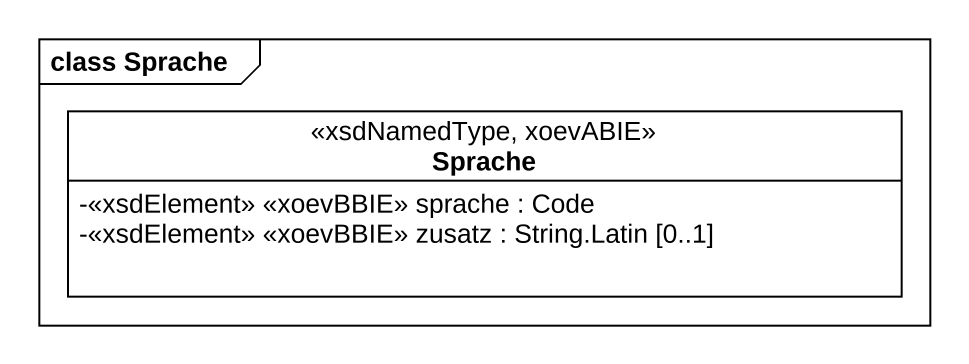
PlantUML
@startuml
mainframe class Sprache
hide circle
hide empty members
skinparam classAttributeIconSize 0
class Sprache <<xsdNamedType, xoevABIE>> {
  -<<xsdElement>> <<xoevBBIE>> sprache : Code
  -<<xsdElement>> <<xoevBBIE>> zusatz : String.Latin [0..1]
}
@enduml
